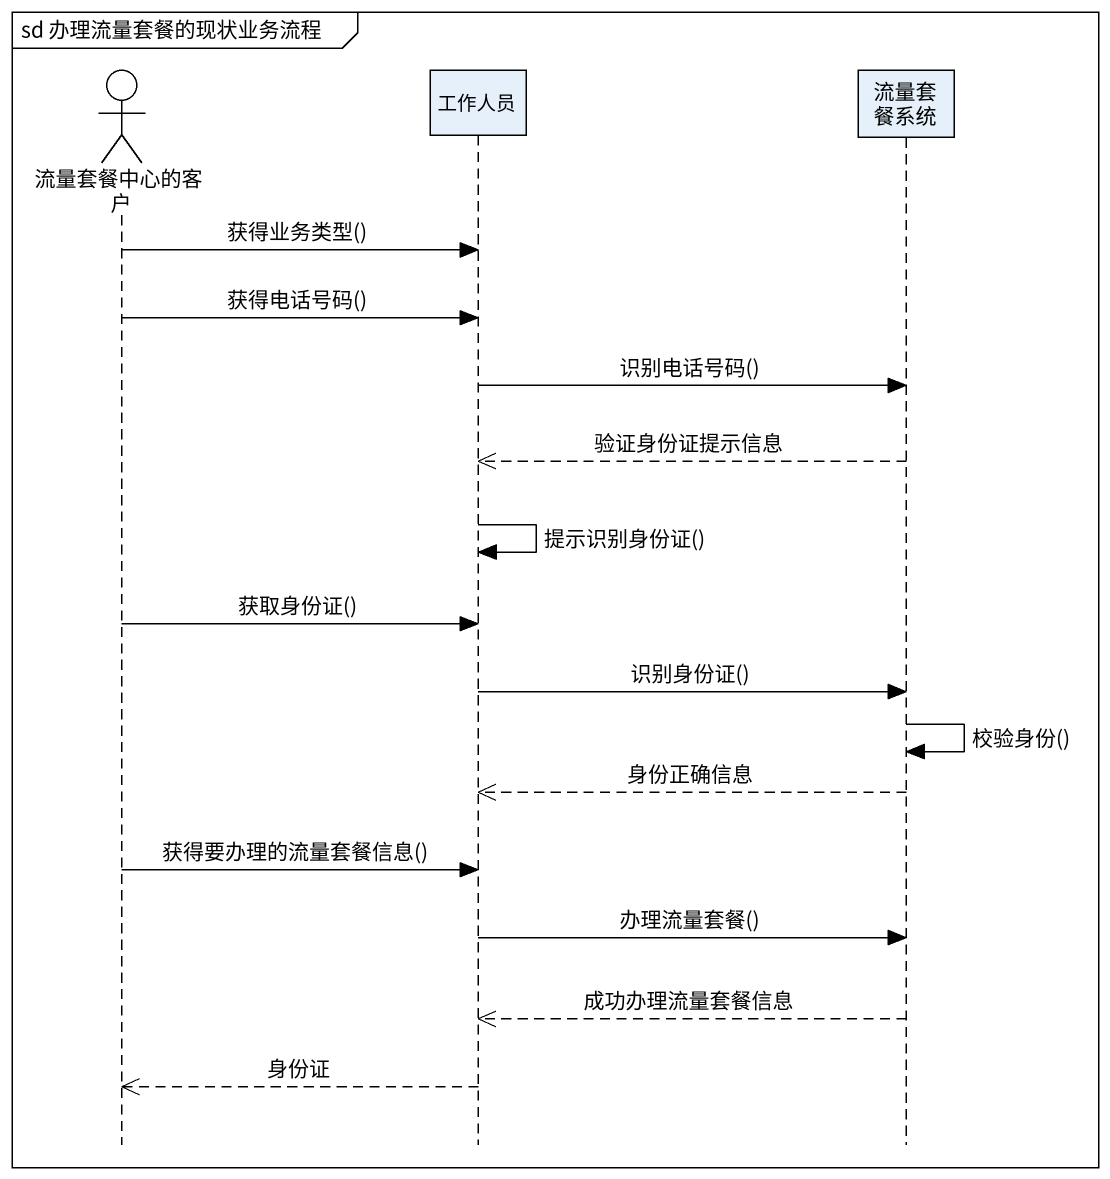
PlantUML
@startuml
mainframe sd 办理流量套餐的现状业务流程
hide footbox
actor 流量套餐中心的客户
participant 工作人员
participant 流量套餐系统

流量套餐中心的客户 -> 工作人员 : 获得业务类型()
流量套餐中心的客户 -> 工作人员 : 获得电话号码()
工作人员 -> 流量套餐系统 : 识别电话号码()
流量套餐系统 -->> 工作人员 : 验证身份证提示信息
工作人员 -> 工作人员 : 提示识别身份证()
流量套餐中心的客户 -> 工作人员 : 获取身份证()
工作人员 -> 流量套餐系统 : 识别身份证()
流量套餐系统 -> 流量套餐系统 : 校验身份()
流量套餐系统 -->> 工作人员 : 身份正确信息
流量套餐中心的客户 -> 工作人员 : 获得要办理的流量套餐信息()
工作人员 -> 流量套餐系统 : 办理流量套餐()
流量套餐系统 -->> 工作人员 : 成功办理流量套餐信息
工作人员 -->> 流量套餐中心的客户 : 身份证
@enduml
